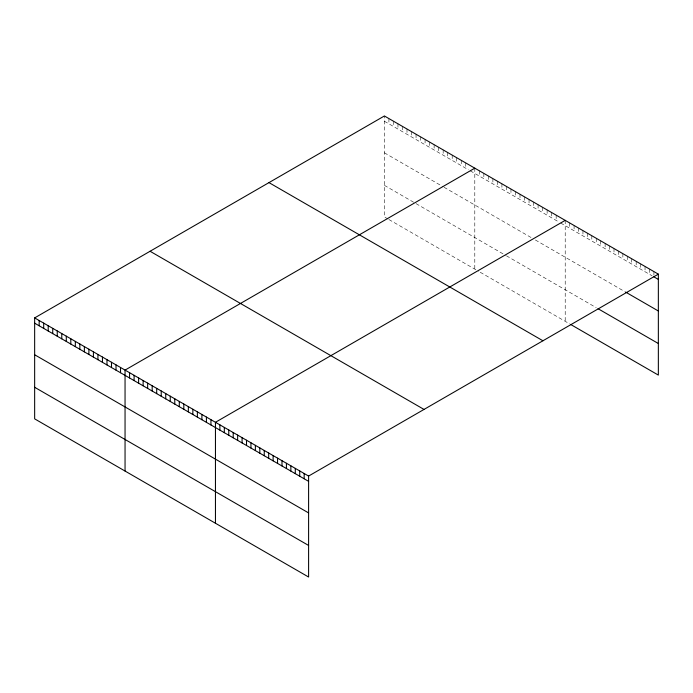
<?xml version="1.0" encoding="UTF-8"?>
<svg xmlns="http://www.w3.org/2000/svg" width="693" height="693" viewBox="0 0 693 693"><rect width="100%" height="100%" fill="white"/><g stroke="black" fill="none" stroke-linecap="round" stroke-linejoin="round"><path stroke-width="0.52" stroke-dasharray="3.46 2.6" d="M384.398 121.249L468.477 169.794M470.278 170.833L558.879 221.985M560.689 223.025L652.139 275.831M384.398 152.824L443.165 186.755M444.066 187.275L531.756 237.898M535.377 239.986L624.644 291.528M384.398 185.36L415.133 203.101M416.043 203.629L505.543 255.301M506.444 255.821L596.257 307.675M388.019 219.023L384.398 216.935L384.398 115.974M388.92 219.542L478.421 271.214M480.223 272.262L569.646 323.882M653.915 271.578L653.915 275.797M649.48 269.023L649.48 274.289M645.044 266.459L645.044 271.734M640.609 263.894L640.609 269.17M636.174 261.339L636.174 266.614M631.739 258.775L631.739 264.05M627.304 256.219L627.304 261.486M622.868 253.655L622.868 258.931M618.433 251.091L618.433 256.367M613.998 248.536L613.998 253.803M609.563 245.972L609.563 251.247M605.128 243.416L605.128 248.683M600.692 240.852L600.692 246.128M596.257 238.288L596.257 243.564M591.822 235.733L591.822 240.999M587.387 233.169L587.387 238.444M582.952 230.604L582.952 235.88M578.516 228.049L578.516 233.324M574.081 225.485L574.081 230.76M569.646 222.929L569.646 228.196M565.211 220.365L565.211 321.318M556.167 215.142L556.167 220.417M551.645 212.534L551.645 217.81M547.124 209.927L547.124 215.202M542.602 207.32L542.602 212.586M538.089 204.704L538.089 209.979M533.567 202.096L533.567 207.372M529.045 199.489L529.045 204.764M524.523 196.881L524.523 202.148M520.001 194.265L520.001 199.541M515.488 191.658L515.488 196.933M510.966 189.05L510.966 194.326M506.444 186.443L506.444 191.71M501.923 183.827L501.923 189.102M497.401 181.219L497.401 186.495M492.888 178.612L492.888 183.879M488.366 176.005L488.366 181.271M483.844 173.389L483.844 178.664M479.322 170.781L479.322 176.057M474.8 168.174L474.8 269.127M465.765 162.95L465.765 168.226M461.243 160.343L461.243 165.618M456.722 157.735L456.722 163.002M452.2 155.119L452.2 160.395M447.678 152.512L447.678 157.787M443.165 149.905L443.165 155.18M438.643 147.297L438.643 152.564M434.121 144.681L434.121 149.957M429.599 142.074L429.599 147.349M425.078 139.466L425.078 144.742M420.564 136.859L420.564 142.126M416.043 134.243L416.043 139.518M411.521 131.635L411.521 136.911M406.999 129.028L406.999 134.295M402.477 126.412L402.477 131.687M397.964 123.804L397.964 129.08M393.442 121.197L393.442 126.472M388.92 118.59L388.92 123.856"/><path stroke-width="1.04" d="M658.35 274.142L308.602 476.065L308.602 577.026L34.65 418.858L34.65 317.905L384.398 115.974L658.35 274.142L658.35 375.095L570.53 324.393M474.8 168.174L125.052 370.097L125.052 471.049M565.211 220.365L215.454 422.288L215.454 523.25M653.915 276.853L658.35 279.418M625.528 292.039L658.35 310.992M598.024 308.697L658.35 343.52M268.979 182.614L542.931 340.774M150.069 251.264L424.021 409.433M34.65 317.905L308.602 476.065M34.65 323.172L308.602 481.34M34.65 354.755L308.602 512.915M34.65 387.283L308.602 545.452M304.166 473.51L304.166 478.776M299.731 470.945L299.731 476.221M295.296 468.381L295.296 473.657M290.861 465.826L290.861 471.093M286.426 463.262L286.426 468.537M281.99 460.706L281.99 465.973M277.555 458.142L277.555 463.418M273.12 455.578L273.12 460.854M268.685 453.023L268.685 458.29M264.25 450.459L264.25 455.734M259.814 447.895L259.814 453.17M255.379 445.339L255.379 450.615M250.944 442.775L250.944 448.05M246.509 440.22L246.509 445.486M242.074 437.655L242.074 442.931M237.638 435.091L237.638 440.367M233.203 432.536L233.203 437.811M228.768 429.972L228.768 435.247M224.324 427.416L224.324 432.683M219.889 424.852L219.889 430.128M210.941 419.681L210.941 424.956M206.419 417.073L206.419 422.349M201.897 414.466L201.897 419.733M197.375 411.85L197.375 417.125M192.853 409.242L192.853 414.518M188.34 406.635L188.34 411.902M183.818 404.019L183.818 409.294M179.296 401.412L179.296 406.687M174.775 398.804L174.775 404.08M170.253 396.197L170.253 401.464M165.74 393.581L165.74 398.856M161.218 390.973L161.218 396.249M156.696 388.366L156.696 393.641M152.174 385.758L152.174 391.025M147.652 383.142L147.652 388.418M143.13 380.535L143.13 385.81M138.617 377.928L138.617 383.203M134.096 375.32L134.096 380.587M129.574 372.704L129.574 377.98M120.53 367.489L120.53 372.756M116.017 364.882L116.017 370.149M111.495 362.266L111.495 367.541M106.973 359.658L106.973 364.934M102.451 357.051L102.451 362.318M97.93 354.435L97.93 359.71M93.416 351.827L93.416 357.103M88.895 349.22L88.895 354.495M84.373 346.613L84.373 351.879M79.851 343.997L79.851 349.272M75.329 341.389L75.329 346.665M70.807 338.782L70.807 344.057M66.294 336.174L66.294 341.441M61.772 333.558L61.772 338.834M57.25 330.951L57.25 336.226M52.729 328.343L52.729 333.619M48.207 325.736L48.207 331.003M43.694 323.12L43.694 328.395M39.172 320.512L39.172 325.788"/></g></svg>
